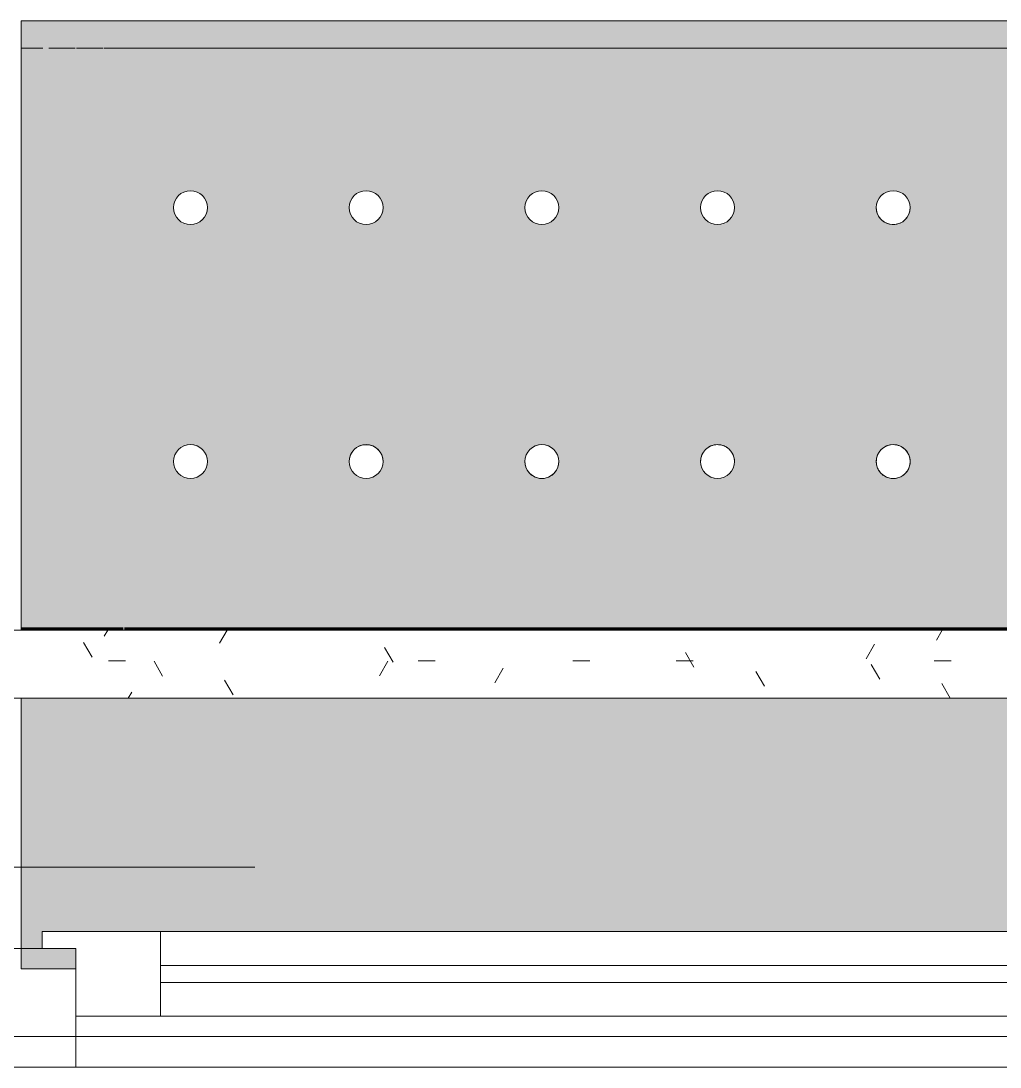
# Model space of a CAD drawing. Header units: millimetres. Extents: x -5426 to 189269, y -8553 to 29000.
# Drawn here: x 22747 to 23326, y -118 to 500 of the extents above; entities that cross this region are included whole.
import ezdxf

# ---------------------------------------------------------------- set-up
doc = ezdxf.new("R2010")
doc.units = ezdxf.units.MM
doc.linetypes.add('Осевая', pattern=[3175, 635, -476.25, 1587.5, -476.25])
for name, color, linetype, lineweight in [('A-GLAZ', 7, 'Continuous', 9), ('A-GLAZ-1', 7, 'Continuous', 13), ('I-WALL', 7, 'Continuous', 9), ('Оси-2', 7, 'Осевая', 9)]:
    doc.layers.add(name, color=color, linetype=linetype, lineweight=lineweight)
for name, color, linetype, lineweight, true_color in [('A-WALL-1', 7, 'Continuous', 9, 0xc0c0c0), ('I-WALL-13', 7, 'Continuous', 53, 0xeaa7bf), ('I-WALL-3', 7, 'Continuous', 9, 0xc0c0c0), ('Знаки-2', 9, 'Continuous', 9, 0x808080), ('Знаки-3', 7, 'Continuous', 9, 0xc1bbaf), ('Знаки-5', 7, 'Continuous', 9, 0xaba79f), ('Знаки-6', 7, 'Continuous', 9, 0xccc5b7), ('Знаки-7', 7, 'Continuous', 9, 0xd5cdbe), ('Знаки-8', 7, 'Continuous', 9, 0xd1cabb), ('Знаки-9', 7, 'Continuous', 9, 0xd4ccbd)]:
    doc.layers.add(name, color=color, linetype=linetype, lineweight=lineweight, true_color=true_color)
doc.layers.add('Знаки-4', color=7, linetype='Continuous', lineweight=9, transparency=0.5)

# ---------------------------------------------------------------- blocks, each defined once
blk = doc.blocks.new('120_Окно_СКБ_2Ст - 120_Окно_СКБ_2Ст 2100х2500 _мал створка СЛЕВА_-V23-План отделки стен 3 этажа в осях 1-12')
at = {"layer": 'A-GLAZ'}
for p, q in [((1050, -57), (-1050, -57)), ((-100, -107), (930, -107)), ((930, -117), (-100, -117)), ((1000, -127), (1003.89, -127)), ((1004.11, -127), (1008.19, -127)), ((1008.83, -127), (1012.43, -127)), ((1012.43, -127), (1030, -127))]:
    blk.add_line(p, q, dxfattribs=at)
at = {"layer": 'A-GLAZ-1'}
for p, q in [((980, -127), (980, -57)), ((980, -57), (1050, -57)), ((980, -87), (-150, -87)), ((930, -137), (930, -87)), ((980, -127), (980, -87)), ((1050, -127), (980, -127)), ((1000, -127), (980, -127)), ((1000, -137), (1000, -127)), ((-170, -137), (1000, -137)), ((1000, -137), (-170, -137))]:
    blk.add_line(p, q, dxfattribs=at)
blk = doc.blocks.new('Зашивка радиатора_ с перфорацией М5 - Зашивка радиатора_ с перфорацией М5-V49-План отделки стен 3 этажа в осях 1-12')
at = {"layer": 'Знаки-4'}
h = blk.add_hatch(color=256, dxfattribs=at)
h.paths.add_polyline_path([(1750, 380), (1717.57, 380), (1717.57, 368), (1737.57, 368), (1737.57, 358), (567.57, 358), (567.57, 368), (587.57, 368), (587.57, 380), (517.57, 380), (517.57, 368), (537.57, 368), (537.57, 358), (-262.43, 358), (-262.43, 368), (-242.43, 368), (-242.43, 380), (-310, 380), (-310, 368), (-292.43, 367.3), (-292.43, 220), (1750, 220), (1750, 368)])
h.paths.add_polyline_path([(1537.67, 180), (-310, 180), (-310, -179.94), (1750, -179.94), (1750, 180), (1539.71, 180)])
h.paths.add_polyline_path([(1546.25, 90.35), (1551.25, 89.02), (1554.91, 85.35), (1556.25, 80.35), (1554.91, 75.35), (1551.25, 71.69), (1546.25, 70.35), (1541.25, 71.69), (1537.59, 75.35), (1536.25, 80.35), (1537.59, 85.35), (1541.25, 89.02), (1543.66, 90.01)])
h.paths.add_polyline_path([(1442.5, 90.35), (1447.5, 89.02), (1451.16, 85.35), (1452.5, 80.35), (1451.16, 75.35), (1447.5, 71.69), (1442.5, 70.35), (1437.5, 71.69), (1433.84, 75.35), (1432.5, 80.35), (1433.84, 85.35), (1437.5, 89.02), (1439.91, 90.01)])
h.paths.add_polyline_path([(1338.75, 90.35), (1343.75, 89.02), (1347.41, 85.35), (1348.75, 80.35), (1347.41, 75.35), (1343.75, 71.69), (1338.75, 70.35), (1333.75, 71.69), (1330.09, 75.35), (1328.75, 80.35), (1330.09, 85.35), (1333.75, 89.02), (1336.16, 90.01)])
h.paths.add_polyline_path([(923.75, 90.35), (928.75, 89.02), (932.41, 85.35), (933.75, 80.35), (932.41, 75.35), (928.75, 71.69), (923.75, 70.35), (918.75, 71.69), (915.09, 75.35), (913.75, 80.35), (915.09, 85.35), (918.75, 89.02), (921.16, 90.01)])
h.paths.add_polyline_path([(1027.5, 90.35), (1032.5, 89.02), (1036.16, 85.35), (1037.5, 80.35), (1036.16, 75.35), (1032.5, 71.69), (1027.5, 70.35), (1022.5, 71.69), (1018.84, 75.35), (1017.5, 80.35), (1018.84, 85.35), (1022.5, 89.02), (1024.91, 90.01)])
h.paths.add_polyline_path([(820, 90.35), (825, 89.02), (828.66, 85.35), (830, 80.35), (828.66, 75.35), (825, 71.69), (820, 70.35), (815, 71.69), (811.34, 75.35), (810, 80.35), (811.34, 85.35), (815, 89.02), (817.41, 90.01)])
h.paths.add_polyline_path([(1131.25, 90.35), (1136.25, 89.02), (1139.91, 85.35), (1141.25, 80.35), (1139.91, 75.35), (1136.25, 71.69), (1131.25, 70.35), (1126.25, 71.69), (1122.59, 75.35), (1121.25, 80.35), (1122.59, 85.35), (1126.25, 89.02), (1128.66, 90.01)])
h.paths.add_polyline_path([(1235, 90.35), (1240, 89.02), (1243.66, 85.35), (1245, 80.35), (1243.66, 75.35), (1240, 71.69), (1235, 70.35), (1230, 71.69), (1226.34, 75.35), (1225, 80.35), (1226.52, 85.59), (1230, 89.02), (1232.41, 90.01)])
h.paths.add_polyline_path([(1650, 90.35), (1655, 89.02), (1658.66, 85.35), (1660, 80.35), (1658.66, 75.35), (1655, 71.69), (1650, 70.35), (1645, 71.69), (1641.34, 75.35), (1640, 80.35), (1641.34, 85.35), (1645, 89.02), (1647.41, 90.01)])
h.paths.add_polyline_path([(301.25, 90.35), (306.25, 89.02), (309.91, 85.35), (311.25, 80.35), (309.91, 75.35), (306.25, 71.69), (301.25, 70.35), (296.25, 71.69), (292.59, 75.35), (291.25, 80.35), (292.59, 85.35), (296.25, 89.02), (298.66, 90.01)])
h.paths.add_polyline_path([(405, 90.35), (410, 89.02), (413.66, 85.35), (415, 80.35), (413.66, 75.35), (410, 71.69), (405, 70.35), (400, 71.69), (396.34, 75.35), (395, 80.35), (396.34, 85.35), (400, 89.02), (402.41, 90.01)])
h.paths.add_polyline_path([(93.75, 90.35), (98.75, 89.02), (102.41, 85.35), (103.75, 80.35), (102.41, 75.35), (98.75, 71.69), (93.75, 70.35), (88.75, 71.69), (85.09, 75.35), (83.75, 80.35), (85.09, 85.35), (88.75, 89.02), (91.16, 90.01)])
h.paths.add_polyline_path([(-217.5, 90.35), (-212.5, 89.02), (-208.84, 85.35), (-207.5, 80.35), (-208.84, 75.35), (-212.5, 71.69), (-217.5, 70.35), (-222.5, 71.69), (-226.16, 75.35), (-227.5, 80.35), (-226.16, 85.35), (-222.5, 89.02), (-220.09, 90.01)])
h.paths.add_polyline_path([(-113.75, 90.35), (-108.75, 89.02), (-105.09, 85.35), (-103.75, 80.35), (-105.09, 75.35), (-108.75, 71.69), (-113.75, 70.35), (-118.75, 71.69), (-122.41, 75.35), (-123.75, 80.35), (-122.41, 85.35), (-118.75, 89.02), (-116.34, 90.01)])
h.paths.add_polyline_path([(508.75, 90.35), (513.75, 89.02), (517.41, 85.35), (518.75, 80.35), (517.41, 75.35), (513.75, 71.69), (508.75, 70.35), (503.75, 71.69), (500.09, 75.35), (498.75, 80.35), (500.09, 85.35), (503.75, 89.02), (506.16, 90.01)])
h.paths.add_polyline_path([(-10, 90.35), (-5, 89.02), (-1.34, 85.35), (0, 80.35), (-1.34, 75.35), (-5, 71.69), (-10, 70.35), (-15, 71.69), (-18.66, 75.35), (-20, 80.35), (-18.66, 85.35), (-15, 89.02), (-12.59, 90.01)])
h.paths.add_polyline_path([(716.25, 90.35), (721.25, 89.02), (724.91, 85.35), (726.25, 80.35), (724.91, 75.35), (721.25, 71.69), (716.25, 70.35), (711.25, 71.69), (707.59, 75.35), (706.25, 80.35), (707.59, 85.35), (711.25, 89.02), (713.66, 90.01)])
h.paths.add_polyline_path([(612.5, 90.35), (617.5, 89.02), (621.16, 85.35), (622.5, 80.35), (621.16, 75.35), (617.5, 71.69), (612.5, 70.35), (607.5, 71.69), (603.84, 75.35), (602.5, 80.35), (603.84, 85.35), (607.5, 89.02), (609.91, 90.01)])
h.paths.add_polyline_path([(197.5, 90.35), (202.5, 89.02), (206.16, 85.35), (207.5, 80.35), (206.16, 75.35), (202.5, 71.69), (197.5, 70.35), (192.5, 71.69), (188.84, 75.35), (187.5, 80.35), (188.84, 85.35), (192.5, 89.02), (194.91, 90.01)])
h.paths.add_polyline_path([(1131.25, -59.65), (1136.25, -60.98), (1139.91, -64.65), (1141.25, -69.65), (1139.91, -74.65), (1136.25, -78.31), (1131.25, -79.65), (1126.25, -78.31), (1122.59, -74.65), (1121.25, -69.65), (1122.59, -64.65), (1126.89, -60.72), (1128.66, -59.99)])
h.paths.add_polyline_path([(1338.75, -59.65), (1343.75, -60.98), (1347.41, -64.65), (1348.75, -69.65), (1347.41, -74.65), (1343.75, -78.31), (1338.75, -79.65), (1333.75, -78.31), (1330.09, -74.65), (1328.75, -69.65), (1330.09, -64.65), (1334.39, -60.72), (1336.16, -59.99)])
h.paths.add_polyline_path([(1027.5, -59.65), (1032.5, -60.98), (1036.16, -64.65), (1037.5, -69.65), (1036.16, -74.65), (1032.5, -78.31), (1027.5, -79.65), (1022.5, -78.31), (1018.84, -74.65), (1017.5, -69.65), (1018.84, -64.65), (1023.14, -60.72), (1024.91, -59.99)])
h.paths.add_polyline_path([(820, -59.65), (825, -60.98), (828.66, -64.65), (830, -69.65), (828.66, -74.65), (825, -78.31), (820, -79.65), (815, -78.31), (811.34, -74.65), (810, -69.65), (811.34, -64.65), (815.64, -60.72), (817.41, -59.99)])
h.paths.add_polyline_path([(716.25, -59.65), (721.25, -60.98), (724.91, -64.65), (726.25, -69.65), (724.91, -74.65), (721.25, -78.31), (716.25, -79.65), (711.25, -78.31), (707.59, -74.65), (706.25, -69.65), (707.59, -64.65), (711.89, -60.72), (713.66, -59.99)])
h.paths.add_polyline_path([(1650, -59.65), (1655, -60.98), (1658.66, -64.65), (1660, -69.65), (1658.66, -74.65), (1655, -78.31), (1650, -79.65), (1645, -78.31), (1641.34, -74.65), (1640, -69.65), (1641.34, -64.65), (1645.64, -60.72), (1647.41, -59.99)])
h.paths.add_polyline_path([(923.75, -59.65), (928.75, -60.98), (932.41, -64.65), (933.75, -69.65), (932.41, -74.65), (928.75, -78.31), (923.75, -79.65), (918.75, -78.31), (915.09, -74.65), (913.75, -69.65), (915.09, -64.65), (919.39, -60.72), (921.16, -59.99)])
h.paths.add_polyline_path([(1235, -59.65), (1240, -60.98), (1243.66, -64.65), (1245, -69.65), (1243.66, -74.65), (1240, -78.31), (1235, -79.65), (1230, -78.31), (1226.34, -74.65), (1225, -69.65), (1226.52, -64.41), (1230.64, -60.72), (1232.41, -59.99)])
h.paths.add_polyline_path([(1442.5, -59.65), (1447.5, -60.98), (1451.16, -64.65), (1452.5, -69.65), (1451.16, -74.65), (1447.5, -78.31), (1442.5, -79.65), (1437.5, -78.31), (1433.84, -74.65), (1432.5, -69.65), (1433.84, -64.65), (1438.14, -60.72), (1439.91, -59.99)])
h.paths.add_polyline_path([(1546.25, -59.65), (1551.25, -60.98), (1554.91, -64.65), (1556.25, -69.65), (1554.91, -74.65), (1551.25, -78.31), (1546.25, -79.65), (1541.25, -78.31), (1537.59, -74.65), (1536.25, -69.65), (1537.59, -64.65), (1541.89, -60.72), (1543.66, -59.99)])
h.paths.add_polyline_path([(405, -59.65), (410, -60.98), (413.66, -64.65), (415, -69.65), (413.66, -74.65), (410, -78.31), (404.44, -79.57), (400, -78.31), (396.34, -74.65), (395, -69.65), (396.34, -64.65), (400.64, -60.72), (402.41, -59.99)])
h.paths.add_polyline_path([(-113.75, -59.65), (-108.75, -60.98), (-105.09, -64.65), (-103.75, -69.65), (-105.09, -74.65), (-108.75, -78.31), (-113.75, -79.65), (-118.75, -78.31), (-122.41, -74.65), (-123.75, -69.65), (-122.41, -64.65), (-118.11, -60.72), (-116.34, -59.99)])
h.paths.add_polyline_path([(-217.5, -59.65), (-212.5, -60.98), (-208.84, -64.65), (-207.5, -69.65), (-208.84, -74.65), (-212.5, -78.31), (-217.5, -79.65), (-222.5, -78.31), (-226.16, -74.65), (-227.5, -69.65), (-226.16, -64.65), (-221.86, -60.72), (-220.09, -59.99)])
h.paths.add_polyline_path([(-10, -59.65), (-5, -60.98), (-1.34, -64.65), (0, -69.65), (-1.34, -74.65), (-5, -78.31), (-10, -79.65), (-15, -78.31), (-18.66, -74.65), (-20, -69.65), (-18.66, -64.65), (-14.36, -60.72), (-12.59, -59.99)])
h.paths.add_polyline_path([(93.75, -59.65), (98.75, -60.98), (102.41, -64.65), (103.75, -69.65), (102.41, -74.65), (98.75, -78.31), (93.75, -79.65), (88.75, -78.31), (85.09, -74.65), (83.75, -69.65), (85.09, -64.65), (89.39, -60.72), (91.16, -59.99)])
h.paths.add_polyline_path([(197.5, -59.65), (202.5, -60.98), (206.16, -64.65), (207.5, -69.65), (206.16, -74.65), (202.5, -78.31), (197.5, -79.65), (192.5, -78.31), (188.84, -74.65), (187.5, -69.65), (188.84, -64.65), (193.14, -60.72), (194.91, -59.99)])
h.paths.add_polyline_path([(301.25, -59.65), (306.25, -60.98), (309.91, -64.65), (311.25, -69.65), (309.91, -74.65), (306.25, -78.31), (301.25, -79.65), (296.25, -78.31), (292.59, -74.65), (291.25, -69.65), (292.59, -64.65), (296.89, -60.72), (298.66, -59.99)])
h.paths.add_polyline_path([(612.5, -59.65), (617.5, -60.98), (621.16, -64.65), (622.5, -69.65), (621.16, -74.65), (617.5, -78.31), (612.5, -79.65), (607.5, -78.31), (603.84, -74.65), (602.5, -69.65), (603.84, -64.65), (608.14, -60.72), (609.91, -59.99)])
h.paths.add_polyline_path([(508.75, -59.65), (513.75, -60.98), (517.41, -64.65), (518.75, -69.65), (517.41, -74.65), (513.75, -78.31), (508.75, -79.65), (503.75, -78.31), (500.09, -74.65), (498.75, -69.65), (500.09, -64.65), (504.39, -60.72), (506.16, -59.99)])
for points in [[(1735.6, -163.94), (-310, -163.94), (-310, -179.94), (1750, -179.94), (1750, -163.94), (1736.12, -163.94)], [(1200, -163.94), (1200.68, -179.94), (1240, -179.94), (1239.32, -163.94), (1200.68, -163.94)], [(1220, -163.94), (1200, -163.94), (1200.68, -179.94), (1240, -179.94), (1239.32, -163.94), (1222.59, -163.94)], [(1210.34, -163.94), (1210, -163.94), (1210.34, -179.94), (1230, -179.94), (1229.66, -163.94), (1211.34, -163.94)], [(1226.52, -163.94), (1210, -163.94), (1210.34, -179.94), (1230, -179.94), (1229.66, -163.94), (1227.07, -163.94)], [(1300, -163.94), (1300.68, -179.94), (1340, -179.94), (1339.32, -163.94), (1300.68, -163.94)], [(1300, -163.94), (1300.68, -179.94), (1340, -179.94), (1339.32, -163.94), (1300.68, -163.94)], [(1330, -163.94), (1310, -163.94), (1310.34, -179.94), (1330, -179.94)], [(1330, -163.94), (1310, -163.94), (1310.34, -179.94), (1330, -179.94)], [(1439.32, -163.94), (1400, -163.94), (1400.68, -179.94), (1440, -179.94), (1440, -163.94)], [(1414.82, -163.94), (1400, -163.94), (1400.68, -179.94), (1440, -179.94), (1439.32, -163.94), (1415, -163.94)], [(1412.93, -163.94), (1410, -163.94), (1410.34, -179.94), (1430, -179.94), (1429.66, -163.94), (1414.82, -163.94)], [(1430, -163.94), (1410, -163.94), (1410.34, -179.94), (1430, -179.94)], [(1500, -163.94), (1500.68, -179.94), (1540, -179.94), (1539.32, -163.94), (1500.55, -163.94)], [(1500, -163.94), (1500.68, -179.94), (1540, -179.94), (1539.32, -163.94), (1500.55, -163.94)], [(1512.93, -163.94), (1510, -163.94), (1510.34, -179.94), (1530, -179.94), (1529.66, -163.94), (1514.82, -163.94)], [(1530, -163.94), (1510, -163.94), (1510.34, -179.94), (1530, -179.94)], [(1612.93, -163.94), (1600, -163.94), (1600.68, -179.94), (1640, -179.94), (1639.32, -163.94), (1614.82, -163.94)], [(1615, -163.94), (1600, -163.94), (1600.68, -179.94), (1640, -179.94), (1639.32, -163.94), (1617.41, -163.94)], [(1612.93, -163.94), (1610, -164.84), (1610.34, -179.94), (1630, -179.94), (1629.66, -163.94), (1614.82, -163.94)], [(1611.34, -163.94), (1610, -164.84), (1610.34, -179.94), (1630, -179.94), (1629.66, -163.94), (1612.93, -163.94)]]:
    blk.add_hatch(color=256, dxfattribs=at).paths.add_polyline_path(points)
at = {"layer": 'Знаки-2'}
for p, q in [((1750, 380), (1717.57, 380)), ((1750, 220), (1750, 380)), ((1750, -179.94), (1750, 180)), ((-310, -179.94), (1750, -179.94))]:
    blk.add_line(p, q, dxfattribs=at)
for centre, start, end in [((1235, 80.35), 0, 180), ((1338.75, 80.35), 0, 180), ((1442.5, 80.35), 0, 180), ((1546.25, 80.35), 0, 180), ((1650, 80.35), 0, 180), ((1235, 80.35), 180, 0), ((1338.75, 80.35), 180, 0), ((1442.5, 80.35), 180, 360), ((1546.25, 80.35), 180, 0), ((1650, 80.35), 180, 360), ((1235, -69.65), 0, 180), ((1338.75, -69.65), 0, 180), ((1442.5, -69.65), 0, 180), ((1546.25, -69.65), 0, 180), ((1650, -69.65), 0, 180), ((1235, -69.65), 180, 0), ((1338.75, -69.65), 180, 0), ((1442.5, -69.65), 180, 0), ((1546.25, -69.65), 180, 0), ((1650, -69.65), 180, 0)]:
    blk.add_arc(centre, 10, start, end, dxfattribs=at)
at = {"layer": 'Знаки-3'}
for p, q in [((1200, -163.94), (1140, -163.94)), ((1200, -163.94), (1240, -163.94)), ((1240, -163.94), (1200, -163.94)), ((1300, -163.94), (1240, -163.94)), ((1300, -163.94), (1310, -163.94)), ((1310, -163.94), (1300, -163.94)), ((1310, -163.94), (1330, -163.94)), ((1330, -163.94), (1310, -163.94)), ((1330, -163.94), (1340, -163.94)), ((1340, -163.94), (1330, -163.94)), ((1400, -163.94), (1340, -163.94)), ((1400, -163.94), (1440, -163.94)), ((1440, -163.94), (1400, -163.94)), ((1500, -163.94), (1440, -163.94)), ((1500, -163.94), (1540, -163.94)), ((1540, -163.94), (1500, -163.94)), ((1600, -163.94), (1540, -163.94)), ((1600, -163.94), (1600.68, -163.94)), ((1600.68, -163.94), (1600, -163.94)), ((1602.68, -163.94), (1610, -163.94)), ((1610, -163.94), (1602.68, -163.94)), ((1610, -163.94), (1617.41, -163.94)), ((1617.41, -163.94), (1610, -163.94)), ((1618.17, -163.94), (1630, -163.94)), ((1630, -163.94), (1618.17, -163.94)), ((1630, -163.94), (1634.14, -163.94)), ((1634.14, -163.94), (1630, -163.94)), ((1634.82, -163.94), (1640, -163.94)), ((1640, -163.94), (1634.82, -163.94)), ((1700.94, -163.94), (1640, -163.94)), ((1717.19, -163.94), (1701.52, -163.94)), ((1733.69, -163.94), (1718.02, -163.94)), ((1744.39, -163.94), (1737.19, -163.94)), ((1750, -163.94), (1744.47, -163.94)), ((1750, -163.94), (1750, -179.94)), ((1140, -179.94), (1200, -179.94)), ((1200, -179.94), (1240, -179.94)), ((1240, -179.94), (1200, -179.94)), ((1240, -179.94), (1300, -179.94)), ((1300, -179.94), (1310, -179.94)), ((1310, -179.94), (1300, -179.94)), ((1310, -179.94), (1330, -179.94)), ((1330, -179.94), (1310, -179.94)), ((1330, -179.94), (1340, -179.94)), ((1340, -179.94), (1330, -179.94)), ((1340, -179.94), (1400, -179.94)), ((1400, -179.94), (1440, -179.94)), ((1440, -179.94), (1400, -179.94)), ((1440, -179.94), (1500, -179.94)), ((1500, -179.94), (1540, -179.94)), ((1540, -179.94), (1500, -179.94)), ((1540, -179.94), (1600, -179.94)), ((1600, -179.94), (1610, -179.94)), ((1610, -179.94), (1600, -179.94)), ((1610, -179.94), (1630, -179.94)), ((1630, -179.94), (1610, -179.94)), ((1630, -179.94), (1640, -179.94)), ((1640, -179.94), (1630, -179.94)), ((1640, -179.94), (1750, -179.94))]:
    blk.add_line(p, q, dxfattribs=at)
at = {"layer": 'Знаки-5'}
for p, q in [((1717.57, 380), (1750, 380)), ((1750, 380), (1750, 220)), ((1750, 180), (1750, -179.94)), ((-262.14, -163.94), (1700.94, -163.94)), ((1701.52, -163.94), (1717.19, -163.94)), ((1718.02, -163.94), (1733.69, -163.94)), ((1737.19, -163.94), (1744.39, -163.94)), ((1744.47, -163.94), (1750, -163.94)), ((1750, -179.94), (1750, -163.94)), ((1750, -179.94), (-310, -179.94)), ((1750, -179.94), (-310, -179.94))]:
    blk.add_line(p, q, dxfattribs=at)
for centre, start, end in [((1235, 80.35), 135, 150), ((1235, 80.35), 120, 135), ((1235, 80.35), 105, 120), ((1235, 80.35), 90, 105), ((1235, 80.35), 75, 90), ((1235, 80.35), 60, 75), ((1235, 80.35), 45, 60), ((1235, 80.35), 30, 45), ((1338.75, 80.35), 0, 180), ((1442.5, 80.35), 30, 150), ((1546.25, 80.35), 0, 180), ((1650, 80.35), 0, 180), ((1235, 80.35), 165, 180), ((1235, 80.35), 180, 225), ((1235, 80.35), 150, 165), ((1235, 80.35), 15, 30), ((1235, 80.35), 0, 15), ((1235, 80.35), 345, 0), ((1338.75, 80.35), 180, 195), ((1338.75, 80.35), 315, 360), ((1442.5, 80.35), 150, 180), ((1442.5, 80.35), 180, 360), ((1442.5, 80.35), 0, 30), ((1546.25, 80.35), 180, 210), ((1546.25, 80.35), 210, 360), ((1650, 80.35), 180, 360), ((1235, 80.35), 270, 345), ((1338.75, 80.35), 195, 210), ((1338.75, 80.35), 210, 225), ((1235, 80.35), 225, 270), ((1338.75, 80.35), 225, 240), ((1338.75, 80.35), 240, 255), ((1338.75, 80.35), 255, 270), ((1338.75, 80.35), 270, 315), ((1235, -69.65), 30, 180), ((1338.75, -69.65), 0, 180), ((1442.5, -69.65), 0, 180), ((1546.25, -69.65), 0, 180), ((1650, -69.65), 0, 180), ((1235, -69.65), 0, 30), ((1235, -69.65), 180, 270), ((1235, -69.65), 270, 360), ((1338.75, -69.65), 180, 360), ((1442.5, -69.65), 180, 360), ((1546.25, -69.65), 180, 360), ((1650, -69.65), 180, 360)]:
    blk.add_arc(centre, 10, start, end, dxfattribs=at)
at = {"layer": 'Знаки-6'}
for p, q in [((1200, -163.94), (1210, -163.94)), ((1210, -163.94), (1200, -163.94)), ((1210, -163.94), (1214.81, -163.94)), ((1214.81, -163.94), (1210, -163.94)), ((1215, -163.94), (1225, -163.94)), ((1225, -163.94), (1215, -163.94)), ((1225.19, -163.94), (1230, -163.94)), ((1230, -163.94), (1225.19, -163.94)), ((1230, -163.94), (1240, -163.94)), ((1240, -163.94), (1230, -163.94)), ((1300, -163.94), (1310, -163.94)), ((1310, -163.94), (1300, -163.94)), ((1311.28, -163.94), (1314.82, -163.94)), ((1314.82, -163.94), (1311.28, -163.94)), ((1315, -163.94), (1317.39, -163.94)), ((1317.39, -163.94), (1315, -163.94)), ((1317.84, -163.94), (1325, -163.94)), ((1325, -163.94), (1317.84, -163.94)), ((1325.18, -163.94), (1328.72, -163.94)), ((1328.72, -163.94), (1325.18, -163.94)), ((1330, -163.94), (1340, -163.94)), ((1340, -163.94), (1330, -163.94)), ((1400, -163.94), (1410, -163.94)), ((1410, -163.94), (1400, -163.94)), ((1410, -163.94), (1414.81, -163.94)), ((1414.81, -163.94), (1410, -163.94)), ((1415, -163.94), (1425, -163.94)), ((1425, -163.94), (1415, -163.94)), ((1425.19, -163.94), (1430, -163.94)), ((1430, -163.94), (1425.19, -163.94)), ((1430, -163.94), (1440, -163.94)), ((1440, -163.94), (1430, -163.94)), ((1500, -163.94), (1510, -163.94)), ((1510, -163.94), (1500, -163.94)), ((1510, -163.94), (1514.81, -163.94)), ((1514.81, -163.94), (1510, -163.94)), ((1515, -163.94), (1525, -163.94)), ((1525, -163.94), (1515, -163.94)), ((1525.19, -163.94), (1530, -163.94)), ((1530, -163.94), (1525.19, -163.94)), ((1530, -163.94), (1540, -163.94)), ((1540, -163.94), (1530, -163.94)), ((1600, -163.94), (1600.68, -163.94)), ((1600.68, -163.94), (1600, -163.94)), ((1602.68, -163.94), (1610, -163.94)), ((1610, -163.94), (1602.68, -163.94)), ((1611.28, -163.94), (1614.82, -163.94)), ((1614.82, -163.94), (1611.28, -163.94)), ((1615, -163.94), (1617.39, -163.94)), ((1617.39, -163.94), (1615, -163.94)), ((1618.16, -163.94), (1625, -163.94)), ((1625, -163.94), (1618.16, -163.94)), ((1625.18, -163.94), (1628.72, -163.94)), ((1628.72, -163.94), (1625.18, -163.94)), ((1630, -163.94), (1634.14, -163.94)), ((1634.14, -163.94), (1630, -163.94)), ((1634.82, -163.94), (1640, -163.94)), ((1640, -163.94), (1634.82, -163.94)), ((1200, -179.94), (1210, -179.94)), ((1210, -179.94), (1200, -179.94)), ((1210, -179.94), (1214.81, -179.94)), ((1214.81, -179.94), (1210, -179.94)), ((1215, -179.94), (1225, -179.94)), ((1225, -179.94), (1215, -179.94)), ((1225.19, -179.94), (1230, -179.94)), ((1230, -179.94), (1225.19, -179.94)), ((1230, -179.94), (1234.14, -179.94)), ((1240, -179.94), (1230, -179.94)), ((1234.14, -179.94), (1240, -179.94)), ((1300, -179.94), (1310, -179.94)), ((1310, -179.94), (1300, -179.94)), ((1311.28, -179.94), (1314.82, -179.94)), ((1314.82, -179.94), (1311.28, -179.94)), ((1315, -179.94), (1317.39, -179.94)), ((1317.39, -179.94), (1315, -179.94)), ((1317.84, -179.94), (1325, -179.94)), ((1325, -179.94), (1317.84, -179.94)), ((1325.18, -179.94), (1328.72, -179.94)), ((1328.72, -179.94), (1325.18, -179.94)), ((1330, -179.94), (1340, -179.94)), ((1340, -179.94), (1330, -179.94)), ((1400, -179.94), (1410, -179.94)), ((1410, -179.94), (1400, -179.94)), ((1410, -179.94), (1410.34, -179.94)), ((1414.81, -179.94), (1410, -179.94)), ((1410.34, -179.94), (1414.81, -179.94)), ((1415, -179.94), (1425, -179.94)), ((1425, -179.94), (1415, -179.94)), ((1425.19, -179.94), (1430, -179.94)), ((1430, -179.94), (1425.19, -179.94)), ((1430, -179.94), (1440, -179.94)), ((1440, -179.94), (1430, -179.94)), ((1500, -179.94), (1500.44, -179.94)), ((1500.44, -179.94), (1500, -179.94)), ((1500.68, -179.94), (1510, -179.94)), ((1510, -179.94), (1500.68, -179.94)), ((1510, -179.94), (1514.81, -179.94)), ((1514.81, -179.94), (1510, -179.94)), ((1515, -179.94), (1517.41, -179.94)), ((1522.59, -179.94), (1515, -179.94)), ((1517.41, -179.94), (1525, -179.94)), ((1525, -179.94), (1522.59, -179.94)), ((1525.19, -179.94), (1530, -179.94)), ((1529.66, -179.94), (1525.19, -179.94)), ((1530, -179.94), (1529.66, -179.94)), ((1530, -179.94), (1540, -179.94)), ((1540, -179.94), (1530, -179.94)), ((1600, -179.94), (1610, -179.94)), ((1610, -179.94), (1600, -179.94)), ((1611.28, -179.94), (1614.82, -179.94)), ((1614.82, -179.94), (1611.28, -179.94)), ((1615, -179.94), (1625, -179.94)), ((1625, -179.94), (1615, -179.94)), ((1625.18, -179.94), (1628.72, -179.94)), ((1628.72, -179.94), (1625.18, -179.94)), ((1630, -179.94), (1640, -179.94)), ((1640, -179.94), (1630, -179.94))]:
    blk.add_line(p, q, dxfattribs=at)
at = {"layer": 'Знаки-7'}
for p, q in [((1214.82, -163.94), (1211.34, -163.94)), ((1225, -163.94), (1215, -163.94)), ((1226.52, -163.94), (1225.18, -163.94)), ((1228.66, -163.94), (1227.07, -163.94)), ((1314.82, -163.94), (1311.34, -163.94)), ((1317.41, -163.94), (1315, -163.94)), ((1325, -163.94), (1317.86, -163.94)), ((1328.66, -163.94), (1325.18, -163.94)), ((1414.82, -163.94), (1411.34, -163.94)), ((1425, -163.94), (1415, -163.94)), ((1428.66, -163.94), (1425.18, -163.94)), ((1514.82, -163.94), (1511.34, -163.94)), ((1525, -163.94), (1515, -163.94)), ((1528.66, -163.94), (1525.18, -163.94)), ((1614.82, -163.94), (1611.34, -163.94)), ((1617.41, -163.94), (1615, -163.94)), ((1625, -163.94), (1618.18, -163.94)), ((1628.66, -163.94), (1625.18, -163.94)), ((1211.34, -179.94), (1214.82, -179.94)), ((1215, -179.94), (1225, -179.94)), ((1225.18, -179.94), (1226.52, -179.94)), ((1227.07, -179.94), (1228.66, -179.94)), ((1311.34, -179.94), (1314.82, -179.94)), ((1315, -179.94), (1317.41, -179.94)), ((1317.86, -179.94), (1325, -179.94)), ((1325.18, -179.94), (1328.66, -179.94)), ((1411.34, -179.94), (1414.82, -179.94)), ((1415, -179.94), (1425, -179.94)), ((1425.18, -179.94), (1428.66, -179.94)), ((1511.34, -179.94), (1514.82, -179.94)), ((1515, -179.94), (1525, -179.94)), ((1525.18, -179.94), (1528.66, -179.94)), ((1611.34, -179.94), (1614.82, -179.94)), ((1615, -179.94), (1625, -179.94)), ((1625.18, -179.94), (1628.66, -179.94))]:
    blk.add_line(p, q, dxfattribs=at)
at = {"layer": 'Знаки-8'}
for p, q in [((1210, -163.94), (1200.68, -163.94)), ((1211.28, -163.94), (1214.82, -163.94)), ((1214.82, -163.94), (1211.28, -163.94)), ((1215, -163.94), (1225, -163.94)), ((1225, -163.94), (1215, -163.94)), ((1225.18, -163.94), (1226.57, -163.94)), ((1226.57, -163.94), (1225.18, -163.94)), ((1227.13, -163.94), (1228.72, -163.94)), ((1228.72, -163.94), (1227.13, -163.94)), ((1239.32, -163.94), (1230, -163.94)), ((1310, -163.94), (1300.68, -163.94)), ((1310, -163.94), (1314.81, -163.94)), ((1311.34, -163.94), (1310, -163.94)), ((1314.81, -163.94), (1311.34, -163.94)), ((1315, -163.94), (1325, -163.94)), ((1325, -163.94), (1315, -163.94)), ((1325.19, -163.94), (1330, -163.94)), ((1328.66, -163.94), (1325.19, -163.94)), ((1330, -163.94), (1328.66, -163.94)), ((1339.32, -163.94), (1330, -163.94)), ((1409.21, -163.94), (1400.68, -163.94)), ((1410, -163.94), (1411.34, -163.94)), ((1414.81, -163.94), (1410, -163.94)), ((1411.34, -163.94), (1414.81, -163.94)), ((1415, -163.94), (1425, -163.94)), ((1425, -163.94), (1415, -163.94)), ((1425.19, -163.94), (1428.66, -163.94)), ((1430, -163.94), (1425.19, -163.94)), ((1428.66, -163.94), (1430, -163.94)), ((1439.32, -163.94), (1430, -163.94)), ((1510, -163.94), (1500.68, -163.94)), ((1511.28, -163.94), (1514.82, -163.94)), ((1514.82, -163.94), (1511.28, -163.94)), ((1515, -163.94), (1525, -163.94)), ((1525, -163.94), (1515, -163.94)), ((1525.18, -163.94), (1528.72, -163.94)), ((1528.72, -163.94), (1525.18, -163.94)), ((1539.32, -163.94), (1530, -163.94)), ((1610, -163.94), (1602.68, -163.94)), ((1610, -163.94), (1614.81, -163.94)), ((1614.81, -163.94), (1610, -163.94)), ((1615, -163.94), (1617.41, -163.94)), ((1617.41, -163.94), (1615, -163.94)), ((1618.17, -163.94), (1625, -163.94)), ((1625, -163.94), (1618.17, -163.94)), ((1625.19, -163.94), (1630, -163.94)), ((1630, -163.94), (1625.19, -163.94)), ((1634.14, -163.94), (1630, -163.94)), ((1639.32, -163.94), (1634.73, -163.94)), ((1200.68, -179.94), (1210, -179.94)), ((1211.28, -179.94), (1214.82, -179.94)), ((1214.82, -179.94), (1211.28, -179.94)), ((1215, -179.94), (1225, -179.94)), ((1225, -179.94), (1215, -179.94)), ((1225.18, -179.94), (1226.57, -179.94)), ((1226.57, -179.94), (1225.18, -179.94)), ((1227.13, -179.94), (1228.72, -179.94)), ((1228.72, -179.94), (1227.13, -179.94)), ((1230, -179.94), (1239.32, -179.94)), ((1300.68, -179.94), (1310, -179.94)), ((1310, -179.94), (1314.81, -179.94)), ((1314.81, -179.94), (1310, -179.94)), ((1315, -179.94), (1325, -179.94)), ((1320, -179.94), (1315, -179.94)), ((1325, -179.94), (1320, -179.94)), ((1325.19, -179.94), (1330, -179.94)), ((1330, -179.94), (1325.19, -179.94)), ((1330, -179.94), (1339.32, -179.94)), ((1400.68, -179.94), (1409.21, -179.94)), ((1410, -179.94), (1410.34, -179.94)), ((1410.34, -179.94), (1410, -179.94)), ((1410.34, -179.94), (1414.81, -179.94)), ((1412.93, -179.94), (1410.34, -179.94)), ((1414.81, -179.94), (1412.93, -179.94)), ((1415, -179.94), (1425, -179.94)), ((1422.59, -179.94), (1415, -179.94)), ((1425, -179.94), (1422.59, -179.94)), ((1425.19, -179.94), (1430, -179.94)), ((1427.07, -179.94), (1425.19, -179.94)), ((1430, -179.94), (1427.07, -179.94)), ((1430, -179.94), (1439.32, -179.94)), ((1500.44, -179.94), (1500.68, -179.94)), ((1500.68, -179.94), (1500.44, -179.94)), ((1500.68, -179.94), (1510, -179.94)), ((1511.28, -179.94), (1514.82, -179.94)), ((1514.82, -179.94), (1511.28, -179.94)), ((1515, -179.94), (1525, -179.94)), ((1525, -179.94), (1515, -179.94)), ((1525.18, -179.94), (1528.72, -179.94)), ((1528.72, -179.94), (1525.18, -179.94)), ((1530, -179.94), (1539.32, -179.94)), ((1600.68, -179.94), (1610, -179.94)), ((1610, -179.94), (1610.34, -179.94)), ((1614.81, -179.94), (1610, -179.94)), ((1610.34, -179.94), (1614.81, -179.94)), ((1615, -179.94), (1617.41, -179.94)), ((1622.59, -179.94), (1615, -179.94)), ((1617.41, -179.94), (1622.59, -179.94)), ((1622.59, -179.94), (1625, -179.94)), ((1625, -179.94), (1622.59, -179.94)), ((1625.19, -179.94), (1630, -179.94)), ((1630, -179.94), (1625.19, -179.94)), ((1630, -179.94), (1639.32, -179.94))]:
    blk.add_line(p, q, dxfattribs=at)
at = {"layer": 'Знаки-9'}
for p, q in [((1210, -163.94), (1211.34, -163.94)), ((1211.34, -163.94), (1210, -163.94)), ((1211.34, -163.94), (1214.81, -163.94)), ((1214.81, -163.94), (1211.34, -163.94)), ((1215, -163.94), (1225, -163.94)), ((1220, -163.94), (1215, -163.94)), ((1225, -163.94), (1220, -163.94)), ((1225.19, -163.94), (1230, -163.94)), ((1230, -163.94), (1225.19, -163.94)), ((1311.28, -163.94), (1314.82, -163.94)), ((1314.82, -163.94), (1311.28, -163.94)), ((1315, -163.94), (1317.39, -163.94)), ((1317.39, -163.94), (1315, -163.94)), ((1317.84, -163.94), (1325, -163.94)), ((1325, -163.94), (1317.84, -163.94)), ((1325.18, -163.94), (1328.72, -163.94)), ((1328.72, -163.94), (1325.18, -163.94)), ((1411.28, -163.94), (1414.82, -163.94)), ((1414.82, -163.94), (1411.28, -163.94)), ((1415, -163.94), (1425, -163.94)), ((1425, -163.94), (1415, -163.94)), ((1425.18, -163.94), (1428.72, -163.94)), ((1428.72, -163.94), (1425.18, -163.94)), ((1510, -163.94), (1514.81, -163.94)), ((1514.81, -163.94), (1510, -163.94)), ((1515, -163.94), (1525, -163.94)), ((1525, -163.94), (1515, -163.94)), ((1525.19, -163.94), (1530, -163.94)), ((1530, -163.94), (1525.19, -163.94)), ((1611.28, -163.94), (1614.82, -163.94)), ((1614.82, -163.94), (1611.28, -163.94)), ((1615, -163.94), (1617.39, -163.94)), ((1617.39, -163.94), (1615, -163.94)), ((1618.16, -163.94), (1625, -163.94)), ((1625, -163.94), (1618.16, -163.94)), ((1625.18, -163.94), (1628.72, -163.94)), ((1628.72, -163.94), (1625.18, -163.94)), ((1210, -179.94), (1214.81, -179.94)), ((1214.81, -179.94), (1210, -179.94)), ((1215, -179.94), (1225, -179.94)), ((1225, -179.94), (1215, -179.94)), ((1225.19, -179.94), (1230, -179.94)), ((1230, -179.94), (1225.19, -179.94)), ((1311.28, -179.94), (1314.82, -179.94)), ((1314.82, -179.94), (1311.28, -179.94)), ((1315, -179.94), (1317.39, -179.94)), ((1317.39, -179.94), (1315, -179.94)), ((1317.84, -179.94), (1320, -179.94)), ((1320, -179.94), (1317.84, -179.94)), ((1320, -179.94), (1325, -179.94)), ((1325, -179.94), (1320, -179.94)), ((1325.18, -179.94), (1328.72, -179.94)), ((1328.72, -179.94), (1325.18, -179.94)), ((1411.28, -179.94), (1414.82, -179.94)), ((1414.82, -179.94), (1411.28, -179.94)), ((1415, -179.94), (1425, -179.94)), ((1425, -179.94), (1415, -179.94)), ((1425.18, -179.94), (1428.72, -179.94)), ((1428.72, -179.94), (1425.18, -179.94)), ((1510, -179.94), (1514.81, -179.94)), ((1512.93, -179.94), (1510, -179.94)), ((1514.81, -179.94), (1512.93, -179.94)), ((1515, -179.94), (1517.41, -179.94)), ((1522.59, -179.94), (1515, -179.94)), ((1517.41, -179.94), (1525, -179.94)), ((1525, -179.94), (1522.59, -179.94)), ((1525.19, -179.94), (1530, -179.94)), ((1529.66, -179.94), (1525.19, -179.94)), ((1530, -179.94), (1529.66, -179.94)), ((1611.28, -179.94), (1614.82, -179.94)), ((1614.82, -179.94), (1611.28, -179.94)), ((1615, -179.94), (1625, -179.94)), ((1625, -179.94), (1615, -179.94)), ((1625.18, -179.94), (1628.72, -179.94)), ((1628.72, -179.94), (1625.18, -179.94))]:
    blk.add_line(p, q, dxfattribs=at)

msp = doc.modelspace()

# ---------------------------------------------------------------- hatches: boundary and pattern name
at = {"layer": 'I-WALL'}
h = msp.add_hatch(dxfattribs=at)
h.set_pattern_fill('FP_36', color=256, style=0, pattern_type=2)
h.set_pattern_definition([(0, (0, 0), (121.92, 30.48), [10.058, -81.382, 10.058, -81.382, -487.68]), (0, (0, 0), (121.92, 30.48), [-182.88, 10.058, -172.822, 10.058, -81.382, -213.36]), (0, (0, 0), (121.92, 30.48), [-457.2, 10.058, -50.902, 10.058, -142.342]), (120, (45.72, 15.24), (-87.356454, 90.345817), [10.058, -81.382, 10.058, -81.382, -487.68]), (120, (45.72, 15.24), (-87.356454, 90.345817), [-182.88, 10.058, -172.822, 10.058, -81.382, -213.36]), (120, (45.72, 15.24), (-87.356454, 90.345817), [-457.2, 10.058, -50.902, 10.058, -142.342]), (240, (60.96, 76.2), (-34.563546, -120.825817), [10.058, -81.382, 10.058, -81.382, -487.68]), (240, (60.96, 76.2), (-34.563546, -120.825817), [-182.88, 10.058, -172.822, 10.058, -81.382, -213.36]), (240, (60.96, 76.2), (-34.563546, -120.825817), [-457.2, 10.058, -50.902, 10.058, -142.342])])
h.paths.add_polyline_path([(24549.84, 100), (24830.71, 100), (24830.71, 140), (22530, 140), (22530, 100), (24367.15, 100)])

# ---------------------------------------------------------------- linework, layer by layer
at = {"layer": 'A-WALL-1'}
msp.add_line((22510, -100), (25560, -100), dxfattribs=at)
at = {"layer": 'I-WALL-13'}
for p, q in [((22747.57, 141), (22807.94, 141)), ((22808.7, 141), (24750.37, 141))]:
    msp.add_line(p, q, dxfattribs=at)
at = {"layer": 'I-WALL-3'}
for p, q in [((24830.71, 140), (22710, 140)), ((24810, 100), (22731, 100))]:
    msp.add_line(p, q, dxfattribs=at)
at = {"layer": 'Оси-2'}
msp.add_line((-2038.22, 0), (36260, 0), dxfattribs=at)

# ---------------------------------------------------------------- block references
at = {"layer": 'A-GLAZ', "rotation": 180}
msp.add_blockref('120_Окно_СКБ_2Ст - 120_Окно_СКБ_2Ст 2100х2500 _мал створка СЛЕВА_-V23-План отделки стен 3 этажа в осях 1-12', (23760, -175), dxfattribs=at)
at = {"layer": 'Знаки-3', "rotation": 180}
msp.add_blockref('Зашивка радиатора_ с перфорацией М5 - Зашивка радиатора_ с перфорацией М5-V49-План отделки стен 3 этажа в осях 1-12', (24497.57, 320), dxfattribs=at)

doc.saveas('drawing.dxf')
